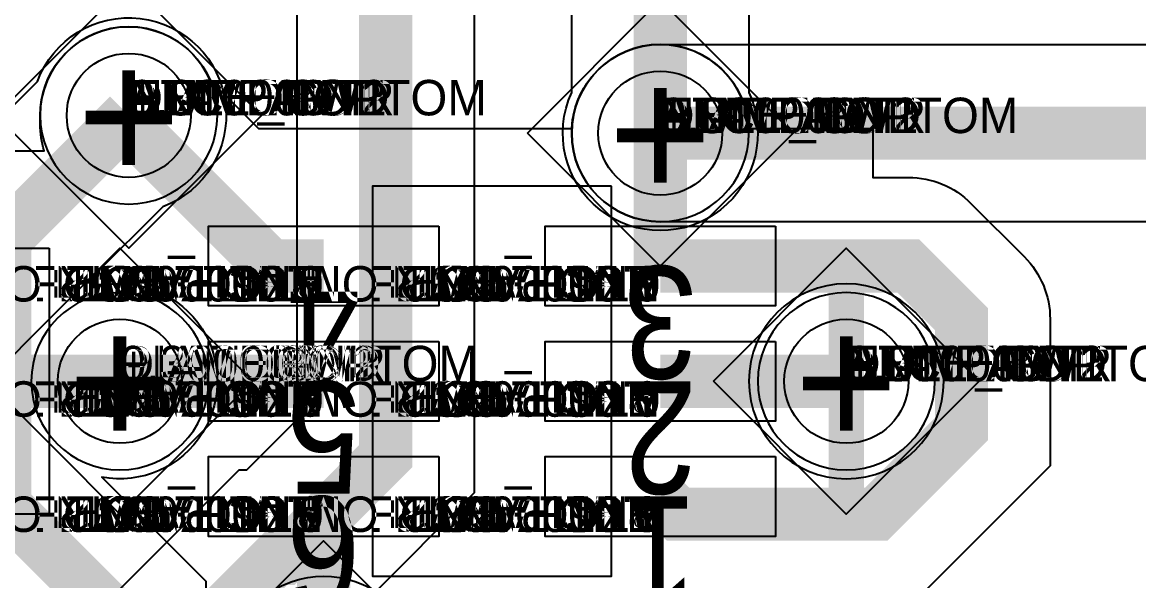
# Model space of a CAD drawing. Extents: x 0 to 323, y 0 to 320.
# Drawn here: x 38.21 to 44.51, y 210.58 to 213.73 of the extents above; entities that cross this region are included whole.
import ezdxf
from ezdxf.enums import TextEntityAlignment as Align

# ---------------------------------------------------------------- set-up
doc = ezdxf.new("R2010")
doc.units = 0
doc.header["$MEASUREMENT"] = 0
doc.layers.get('0').update_dxf_attribs({"linetype": 'CONTINUOUS'})
for name, color, linetype in [('CDN_FIGURES', 7, 'CONTINUOUS'), ('ETCH_BOTTOM', 7, 'CONTINUOUS'), ('ETCH_GND', 3, 'CONTINUOUS'), ('ETCH_INT1', 4, 'CONTINUOUS'), ('ETCH_INT2', 5, 'CONTINUOUS'), ('ETCH_PWR', 6, 'CONTINUOUS'), ('ETCH_TOP', 2, 'CONTINUOUS'), ('MANUFACTURING_NCLEGEND-1-6', 8, 'CONTINUOUS'), ('PACKAGE_GEOMETRY_ASSEMBLY_TOP', 11, 'CONTINUOUS'), ('PACKAGE_GEOMETRY_PIN_NUMBER', 9, 'CONTINUOUS')]:
    doc.layers.add(name, color=color, linetype=linetype)

# ---------------------------------------------------------------- blocks, each defined once
blk = doc.blocks.new('PAD_INFO')
for tag in ['SHAPE_TYPE', 'PAD_HEIGHT', 'PAD_LAYER', 'PAD_TYPE', 'PAD_WIDTH']:
    blk.add_attdef(tag, (0, 0), '', height=0.2)
at = {"flags": 2}
blk.add_attdef('CDN_TYPE', (0, 0), '', height=0.2, dxfattribs=at)
blk = doc.blocks.new('DRILL_INFO')
at = {"flags": 2}
blk.add_attdef('CDN_TYPE', (0, 0), '', height=0.2, dxfattribs=at)
for tag in ['FSHAPE', 'FCHAR', 'DRILL_HEIGHT', 'DIAMETER', 'PLATED', 'DRILL_WIDTH']:
    blk.add_attdef(tag, (0, 0), '', height=0.2)
blk = doc.blocks.new('VIA0700X0300')
at = {"layer": 'ETCH_BOTTOM'}
blk.add_circle((0, 0), 0.35, dxfattribs=at)
at = {"layer": 'ETCH_GND'}
blk.add_circle((0, 0), 0.35, dxfattribs=at)
at = {"layer": 'ETCH_INT1'}
blk.add_circle((0, 0), 0.35, dxfattribs=at)
at = {"layer": 'ETCH_INT2'}
blk.add_circle((0, 0), 0.35, dxfattribs=at)
at = {"layer": 'ETCH_PWR'}
blk.add_circle((0, 0), 0.35, dxfattribs=at)
at = {"layer": 'ETCH_TOP'}
blk.add_circle((0, 0), 0.35, dxfattribs=at)
ref = blk.add_blockref('PAD_INFO', (0, 0))
ref.add_attrib('PAD_LAYER', 'ETCH_TOP', (0, 0), dxfattribs={"height": 0.2})
ref.add_attrib('SHAPE_TYPE', 'NULL', (0, 0), dxfattribs={"height": 0.2})
ref.add_attrib('PAD_TYPE', 'ANTIPAD', (0, 0), dxfattribs={"height": 0.2})
ref.add_attrib('PAD_WIDTH', '0.000000', (0, 0), dxfattribs={"height": 0.2})
ref.add_attrib('PAD_HEIGHT', '0.000000', (0, 0), dxfattribs={"height": 0.2})
ref = blk.add_blockref('PAD_INFO', (0, 0))
ref.add_attrib('PAD_LAYER', 'ETCH_GND', (0, 0), dxfattribs={"height": 0.2})
ref.add_attrib('SHAPE_TYPE', 'NULL', (0, 0), dxfattribs={"height": 0.2})
ref.add_attrib('PAD_TYPE', 'ANTIPAD', (0, 0), dxfattribs={"height": 0.2})
ref.add_attrib('PAD_WIDTH', '0.000000', (0, 0), dxfattribs={"height": 0.2})
ref.add_attrib('PAD_HEIGHT', '0.000000', (0, 0), dxfattribs={"height": 0.2})
ref = blk.add_blockref('PAD_INFO', (0, 0))
ref.add_attrib('PAD_LAYER', 'ETCH_INT1', (0, 0), dxfattribs={"height": 0.2})
ref.add_attrib('SHAPE_TYPE', 'NULL', (0, 0), dxfattribs={"height": 0.2})
ref.add_attrib('PAD_TYPE', 'ANTIPAD', (0, 0), dxfattribs={"height": 0.2})
ref.add_attrib('PAD_WIDTH', '0.000000', (0, 0), dxfattribs={"height": 0.2})
ref.add_attrib('PAD_HEIGHT', '0.000000', (0, 0), dxfattribs={"height": 0.2})
ref = blk.add_blockref('PAD_INFO', (0, 0))
ref.add_attrib('PAD_LAYER', 'ETCH_INT2', (0, 0), dxfattribs={"height": 0.2})
ref.add_attrib('SHAPE_TYPE', 'NULL', (0, 0), dxfattribs={"height": 0.2})
ref.add_attrib('PAD_TYPE', 'ANTIPAD', (0, 0), dxfattribs={"height": 0.2})
ref.add_attrib('PAD_WIDTH', '0.000000', (0, 0), dxfattribs={"height": 0.2})
ref.add_attrib('PAD_HEIGHT', '0.000000', (0, 0), dxfattribs={"height": 0.2})
ref = blk.add_blockref('PAD_INFO', (0, 0))
ref.add_attrib('PAD_LAYER', 'ETCH_PWR', (0, 0), dxfattribs={"height": 0.2})
ref.add_attrib('SHAPE_TYPE', 'NULL', (0, 0), dxfattribs={"height": 0.2})
ref.add_attrib('PAD_TYPE', 'ANTIPAD', (0, 0), dxfattribs={"height": 0.2})
ref.add_attrib('PAD_WIDTH', '0.000000', (0, 0), dxfattribs={"height": 0.2})
ref.add_attrib('PAD_HEIGHT', '0.000000', (0, 0), dxfattribs={"height": 0.2})
ref = blk.add_blockref('PAD_INFO', (0, 0))
ref.add_attrib('PAD_LAYER', 'ETCH_BOTTOM', (0, 0), dxfattribs={"height": 0.2})
ref.add_attrib('SHAPE_TYPE', 'NULL', (0, 0), dxfattribs={"height": 0.2})
ref.add_attrib('PAD_TYPE', 'ANTIPAD', (0, 0), dxfattribs={"height": 0.2})
ref.add_attrib('PAD_WIDTH', '0.000000', (0, 0), dxfattribs={"height": 0.2})
ref.add_attrib('PAD_HEIGHT', '0.000000', (0, 0), dxfattribs={"height": 0.2})
ref = blk.add_blockref('PAD_INFO', (0, 0))
ref.add_attrib('PAD_LAYER', 'ETCH_TOP', (0, 0), dxfattribs={"height": 0.2})
ref.add_attrib('SHAPE_TYPE', 'NULL', (0, 0), dxfattribs={"height": 0.2})
ref.add_attrib('PAD_TYPE', 'THERMAL', (0, 0), dxfattribs={"height": 0.2})
ref.add_attrib('PAD_WIDTH', '0.000000', (0, 0), dxfattribs={"height": 0.2})
ref.add_attrib('PAD_HEIGHT', '0.000000', (0, 0), dxfattribs={"height": 0.2})
ref = blk.add_blockref('PAD_INFO', (0, 0))
ref.add_attrib('PAD_LAYER', 'ETCH_GND', (0, 0), dxfattribs={"height": 0.2})
ref.add_attrib('SHAPE_TYPE', 'NULL', (0, 0), dxfattribs={"height": 0.2})
ref.add_attrib('PAD_TYPE', 'THERMAL', (0, 0), dxfattribs={"height": 0.2})
ref.add_attrib('PAD_WIDTH', '0.000000', (0, 0), dxfattribs={"height": 0.2})
ref.add_attrib('PAD_HEIGHT', '0.000000', (0, 0), dxfattribs={"height": 0.2})
ref = blk.add_blockref('PAD_INFO', (0, 0))
ref.add_attrib('PAD_LAYER', 'ETCH_INT1', (0, 0), dxfattribs={"height": 0.2})
ref.add_attrib('SHAPE_TYPE', 'NULL', (0, 0), dxfattribs={"height": 0.2})
ref.add_attrib('PAD_TYPE', 'THERMAL', (0, 0), dxfattribs={"height": 0.2})
ref.add_attrib('PAD_WIDTH', '0.000000', (0, 0), dxfattribs={"height": 0.2})
ref.add_attrib('PAD_HEIGHT', '0.000000', (0, 0), dxfattribs={"height": 0.2})
ref = blk.add_blockref('PAD_INFO', (0, 0))
ref.add_attrib('PAD_LAYER', 'ETCH_INT2', (0, 0), dxfattribs={"height": 0.2})
ref.add_attrib('SHAPE_TYPE', 'NULL', (0, 0), dxfattribs={"height": 0.2})
ref.add_attrib('PAD_TYPE', 'THERMAL', (0, 0), dxfattribs={"height": 0.2})
ref.add_attrib('PAD_WIDTH', '0.000000', (0, 0), dxfattribs={"height": 0.2})
ref.add_attrib('PAD_HEIGHT', '0.000000', (0, 0), dxfattribs={"height": 0.2})
ref = blk.add_blockref('PAD_INFO', (0, 0))
ref.add_attrib('PAD_LAYER', 'ETCH_PWR', (0, 0), dxfattribs={"height": 0.2})
ref.add_attrib('SHAPE_TYPE', 'NULL', (0, 0), dxfattribs={"height": 0.2})
ref.add_attrib('PAD_TYPE', 'THERMAL', (0, 0), dxfattribs={"height": 0.2})
ref.add_attrib('PAD_WIDTH', '0.000000', (0, 0), dxfattribs={"height": 0.2})
ref.add_attrib('PAD_HEIGHT', '0.000000', (0, 0), dxfattribs={"height": 0.2})
ref = blk.add_blockref('PAD_INFO', (0, 0))
ref.add_attrib('PAD_LAYER', 'ETCH_BOTTOM', (0, 0), dxfattribs={"height": 0.2})
ref.add_attrib('SHAPE_TYPE', 'NULL', (0, 0), dxfattribs={"height": 0.2})
ref.add_attrib('PAD_TYPE', 'THERMAL', (0, 0), dxfattribs={"height": 0.2})
ref.add_attrib('PAD_WIDTH', '0.000000', (0, 0), dxfattribs={"height": 0.2})
ref.add_attrib('PAD_HEIGHT', '0.000000', (0, 0), dxfattribs={"height": 0.2})
ref = blk.add_blockref('PAD_INFO', (0, 0))
ref.add_attrib('PAD_LAYER', 'ETCH_TOP', (0, 0), dxfattribs={"height": 0.2})
ref.add_attrib('SHAPE_TYPE', 'CIRCLE', (0, 0), dxfattribs={"height": 0.2})
ref.add_attrib('PAD_TYPE', 'REGULAR', (0, 0), dxfattribs={"height": 0.2})
ref.add_attrib('PAD_WIDTH', '0.700000', (0, 0), dxfattribs={"height": 0.2})
ref.add_attrib('PAD_HEIGHT', '0.700000', (0, 0), dxfattribs={"height": 0.2})
ref = blk.add_blockref('PAD_INFO', (0, 0))
ref.add_attrib('PAD_LAYER', 'ETCH_GND', (0, 0), dxfattribs={"height": 0.2})
ref.add_attrib('SHAPE_TYPE', 'CIRCLE', (0, 0), dxfattribs={"height": 0.2})
ref.add_attrib('PAD_TYPE', 'REGULAR', (0, 0), dxfattribs={"height": 0.2})
ref.add_attrib('PAD_WIDTH', '0.700000', (0, 0), dxfattribs={"height": 0.2})
ref.add_attrib('PAD_HEIGHT', '0.700000', (0, 0), dxfattribs={"height": 0.2})
ref = blk.add_blockref('PAD_INFO', (0, 0))
ref.add_attrib('PAD_LAYER', 'ETCH_INT1', (0, 0), dxfattribs={"height": 0.2})
ref.add_attrib('SHAPE_TYPE', 'CIRCLE', (0, 0), dxfattribs={"height": 0.2})
ref.add_attrib('PAD_TYPE', 'REGULAR', (0, 0), dxfattribs={"height": 0.2})
ref.add_attrib('PAD_WIDTH', '0.700000', (0, 0), dxfattribs={"height": 0.2})
ref.add_attrib('PAD_HEIGHT', '0.700000', (0, 0), dxfattribs={"height": 0.2})
ref = blk.add_blockref('PAD_INFO', (0, 0))
ref.add_attrib('PAD_LAYER', 'ETCH_INT2', (0, 0), dxfattribs={"height": 0.2})
ref.add_attrib('SHAPE_TYPE', 'CIRCLE', (0, 0), dxfattribs={"height": 0.2})
ref.add_attrib('PAD_TYPE', 'REGULAR', (0, 0), dxfattribs={"height": 0.2})
ref.add_attrib('PAD_WIDTH', '0.700000', (0, 0), dxfattribs={"height": 0.2})
ref.add_attrib('PAD_HEIGHT', '0.700000', (0, 0), dxfattribs={"height": 0.2})
ref = blk.add_blockref('PAD_INFO', (0, 0))
ref.add_attrib('PAD_LAYER', 'ETCH_PWR', (0, 0), dxfattribs={"height": 0.2})
ref.add_attrib('SHAPE_TYPE', 'CIRCLE', (0, 0), dxfattribs={"height": 0.2})
ref.add_attrib('PAD_TYPE', 'REGULAR', (0, 0), dxfattribs={"height": 0.2})
ref.add_attrib('PAD_WIDTH', '0.700000', (0, 0), dxfattribs={"height": 0.2})
ref.add_attrib('PAD_HEIGHT', '0.700000', (0, 0), dxfattribs={"height": 0.2})
ref = blk.add_blockref('PAD_INFO', (0, 0))
ref.add_attrib('PAD_LAYER', 'ETCH_BOTTOM', (0, 0), dxfattribs={"height": 0.2})
ref.add_attrib('SHAPE_TYPE', 'CIRCLE', (0, 0), dxfattribs={"height": 0.2})
ref.add_attrib('PAD_TYPE', 'REGULAR', (0, 0), dxfattribs={"height": 0.2})
ref.add_attrib('PAD_WIDTH', '0.700000', (0, 0), dxfattribs={"height": 0.2})
ref.add_attrib('PAD_HEIGHT', '0.700000', (0, 0), dxfattribs={"height": 0.2})
ref = blk.add_blockref('DRILL_INFO', (0, 0))
ref.add_attrib('DIAMETER', '0.300000', (0, 0), dxfattribs={"height": 0.2})
ref.add_attrib('PLATED', 'PLATED', (0, 0), dxfattribs={"height": 0.2})
ref.add_attrib('FSHAPE', 'DIAMOND', (0, 0), dxfattribs={"height": 0.2})
ref.add_attrib('FCHAR', '+', (0, 0), dxfattribs={"height": 0.2})
ref.add_attrib('DRILL_WIDTH', '1.500000', (0, 0), dxfattribs={"height": 0.2})
ref.add_attrib('DRILL_HEIGHT', '1.500000', (0, 0), dxfattribs={"height": 0.2})
for tag in ['CDN_TYPE', 'PIN']:
    blk.add_attdef(tag, (0, 0), '', height=0.2)
at = {"flags": 2}
for tag in ['PSTKNAME', 'BBV']:
    blk.add_attdef(tag, (0, 0), '', height=0.2, dxfattribs=at)
blk = doc.blocks.new('FIGURE_DIAMOND')
at = {"layer": 'CDN_FIGURES'}
blk.add_lwpolyline([(-0.5, 0), (0, 0.5), (0.5, 0), (0, -0.5)], close=True, dxfattribs=at)
blk = doc.blocks.new('RC1300X0450TS_NS')
at = {"layer": 'ETCH_TOP'}
blk.add_lwpolyline([(-0.65, -0.225), (-0.65, 0.225), (0.65, 0.225), (0.65, -0.225)], close=True, dxfattribs=at)
ref = blk.add_blockref('PAD_INFO', (0, 0))
ref.add_attrib('PAD_LAYER', 'ETCH_TOP', (0, 0), dxfattribs={"height": 0.2})
ref.add_attrib('SHAPE_TYPE', 'NULL', (0, 0), dxfattribs={"height": 0.2})
ref.add_attrib('PAD_TYPE', 'ANTIPAD', (0, 0), dxfattribs={"height": 0.2})
ref.add_attrib('PAD_WIDTH', '0.000000', (0, 0), dxfattribs={"height": 0.2})
ref.add_attrib('PAD_HEIGHT', '0.000000', (0, 0), dxfattribs={"height": 0.2})
ref = blk.add_blockref('PAD_INFO', (0, 0))
ref.add_attrib('PAD_LAYER', 'ETCH_GND', (0, 0), dxfattribs={"height": 0.2})
ref.add_attrib('SHAPE_TYPE', 'NULL', (0, 0), dxfattribs={"height": 0.2})
ref.add_attrib('PAD_TYPE', 'ANTIPAD', (0, 0), dxfattribs={"height": 0.2})
ref.add_attrib('PAD_WIDTH', '0.000000', (0, 0), dxfattribs={"height": 0.2})
ref.add_attrib('PAD_HEIGHT', '0.000000', (0, 0), dxfattribs={"height": 0.2})
ref = blk.add_blockref('PAD_INFO', (0, 0))
ref.add_attrib('PAD_LAYER', 'ETCH_INT1', (0, 0), dxfattribs={"height": 0.2})
ref.add_attrib('SHAPE_TYPE', 'NULL', (0, 0), dxfattribs={"height": 0.2})
ref.add_attrib('PAD_TYPE', 'ANTIPAD', (0, 0), dxfattribs={"height": 0.2})
ref.add_attrib('PAD_WIDTH', '0.000000', (0, 0), dxfattribs={"height": 0.2})
ref.add_attrib('PAD_HEIGHT', '0.000000', (0, 0), dxfattribs={"height": 0.2})
ref = blk.add_blockref('PAD_INFO', (0, 0))
ref.add_attrib('PAD_LAYER', 'ETCH_INT2', (0, 0), dxfattribs={"height": 0.2})
ref.add_attrib('SHAPE_TYPE', 'NULL', (0, 0), dxfattribs={"height": 0.2})
ref.add_attrib('PAD_TYPE', 'ANTIPAD', (0, 0), dxfattribs={"height": 0.2})
ref.add_attrib('PAD_WIDTH', '0.000000', (0, 0), dxfattribs={"height": 0.2})
ref.add_attrib('PAD_HEIGHT', '0.000000', (0, 0), dxfattribs={"height": 0.2})
ref = blk.add_blockref('PAD_INFO', (0, 0))
ref.add_attrib('PAD_LAYER', 'ETCH_PWR', (0, 0), dxfattribs={"height": 0.2})
ref.add_attrib('SHAPE_TYPE', 'NULL', (0, 0), dxfattribs={"height": 0.2})
ref.add_attrib('PAD_TYPE', 'ANTIPAD', (0, 0), dxfattribs={"height": 0.2})
ref.add_attrib('PAD_WIDTH', '0.000000', (0, 0), dxfattribs={"height": 0.2})
ref.add_attrib('PAD_HEIGHT', '0.000000', (0, 0), dxfattribs={"height": 0.2})
ref = blk.add_blockref('PAD_INFO', (0, 0))
ref.add_attrib('PAD_LAYER', 'ETCH_BOTTOM', (0, 0), dxfattribs={"height": 0.2})
ref.add_attrib('SHAPE_TYPE', 'NULL', (0, 0), dxfattribs={"height": 0.2})
ref.add_attrib('PAD_TYPE', 'ANTIPAD', (0, 0), dxfattribs={"height": 0.2})
ref.add_attrib('PAD_WIDTH', '0.000000', (0, 0), dxfattribs={"height": 0.2})
ref.add_attrib('PAD_HEIGHT', '0.000000', (0, 0), dxfattribs={"height": 0.2})
ref = blk.add_blockref('PAD_INFO', (0, 0))
ref.add_attrib('PAD_LAYER', 'ETCH_TOP', (0, 0), dxfattribs={"height": 0.2})
ref.add_attrib('SHAPE_TYPE', 'NULL', (0, 0), dxfattribs={"height": 0.2})
ref.add_attrib('PAD_TYPE', 'THERMAL', (0, 0), dxfattribs={"height": 0.2})
ref.add_attrib('PAD_WIDTH', '0.000000', (0, 0), dxfattribs={"height": 0.2})
ref.add_attrib('PAD_HEIGHT', '0.000000', (0, 0), dxfattribs={"height": 0.2})
ref = blk.add_blockref('PAD_INFO', (0, 0))
ref.add_attrib('PAD_LAYER', 'ETCH_GND', (0, 0), dxfattribs={"height": 0.2})
ref.add_attrib('SHAPE_TYPE', 'NULL', (0, 0), dxfattribs={"height": 0.2})
ref.add_attrib('PAD_TYPE', 'THERMAL', (0, 0), dxfattribs={"height": 0.2})
ref.add_attrib('PAD_WIDTH', '0.000000', (0, 0), dxfattribs={"height": 0.2})
ref.add_attrib('PAD_HEIGHT', '0.000000', (0, 0), dxfattribs={"height": 0.2})
ref = blk.add_blockref('PAD_INFO', (0, 0))
ref.add_attrib('PAD_LAYER', 'ETCH_INT1', (0, 0), dxfattribs={"height": 0.2})
ref.add_attrib('SHAPE_TYPE', 'NULL', (0, 0), dxfattribs={"height": 0.2})
ref.add_attrib('PAD_TYPE', 'THERMAL', (0, 0), dxfattribs={"height": 0.2})
ref.add_attrib('PAD_WIDTH', '0.000000', (0, 0), dxfattribs={"height": 0.2})
ref.add_attrib('PAD_HEIGHT', '0.000000', (0, 0), dxfattribs={"height": 0.2})
ref = blk.add_blockref('PAD_INFO', (0, 0))
ref.add_attrib('PAD_LAYER', 'ETCH_INT2', (0, 0), dxfattribs={"height": 0.2})
ref.add_attrib('SHAPE_TYPE', 'NULL', (0, 0), dxfattribs={"height": 0.2})
ref.add_attrib('PAD_TYPE', 'THERMAL', (0, 0), dxfattribs={"height": 0.2})
ref.add_attrib('PAD_WIDTH', '0.000000', (0, 0), dxfattribs={"height": 0.2})
ref.add_attrib('PAD_HEIGHT', '0.000000', (0, 0), dxfattribs={"height": 0.2})
ref = blk.add_blockref('PAD_INFO', (0, 0))
ref.add_attrib('PAD_LAYER', 'ETCH_PWR', (0, 0), dxfattribs={"height": 0.2})
ref.add_attrib('SHAPE_TYPE', 'NULL', (0, 0), dxfattribs={"height": 0.2})
ref.add_attrib('PAD_TYPE', 'THERMAL', (0, 0), dxfattribs={"height": 0.2})
ref.add_attrib('PAD_WIDTH', '0.000000', (0, 0), dxfattribs={"height": 0.2})
ref.add_attrib('PAD_HEIGHT', '0.000000', (0, 0), dxfattribs={"height": 0.2})
ref = blk.add_blockref('PAD_INFO', (0, 0))
ref.add_attrib('PAD_LAYER', 'ETCH_BOTTOM', (0, 0), dxfattribs={"height": 0.2})
ref.add_attrib('SHAPE_TYPE', 'NULL', (0, 0), dxfattribs={"height": 0.2})
ref.add_attrib('PAD_TYPE', 'THERMAL', (0, 0), dxfattribs={"height": 0.2})
ref.add_attrib('PAD_WIDTH', '0.000000', (0, 0), dxfattribs={"height": 0.2})
ref.add_attrib('PAD_HEIGHT', '0.000000', (0, 0), dxfattribs={"height": 0.2})
ref = blk.add_blockref('PAD_INFO', (0, 0))
ref.add_attrib('PAD_LAYER', 'ETCH_TOP', (0, 0), dxfattribs={"height": 0.2})
ref.add_attrib('SHAPE_TYPE', 'RECTANGLE', (0, 0), dxfattribs={"height": 0.2})
ref.add_attrib('PAD_TYPE', 'REGULAR', (0, 0), dxfattribs={"height": 0.2})
ref.add_attrib('PAD_WIDTH', '1.300000', (0, 0), dxfattribs={"height": 0.2})
ref.add_attrib('PAD_HEIGHT', '0.450000', (0, 0), dxfattribs={"height": 0.2})
ref = blk.add_blockref('PAD_INFO', (0, 0))
ref.add_attrib('PAD_LAYER', 'ETCH_GND', (0, 0), dxfattribs={"height": 0.2})
ref.add_attrib('SHAPE_TYPE', 'NULL', (0, 0), dxfattribs={"height": 0.2})
ref.add_attrib('PAD_TYPE', 'REGULAR', (0, 0), dxfattribs={"height": 0.2})
ref.add_attrib('PAD_WIDTH', '0.000000', (0, 0), dxfattribs={"height": 0.2})
ref.add_attrib('PAD_HEIGHT', '0.000000', (0, 0), dxfattribs={"height": 0.2})
ref = blk.add_blockref('PAD_INFO', (0, 0))
ref.add_attrib('PAD_LAYER', 'ETCH_INT1', (0, 0), dxfattribs={"height": 0.2})
ref.add_attrib('SHAPE_TYPE', 'NULL', (0, 0), dxfattribs={"height": 0.2})
ref.add_attrib('PAD_TYPE', 'REGULAR', (0, 0), dxfattribs={"height": 0.2})
ref.add_attrib('PAD_WIDTH', '0.000000', (0, 0), dxfattribs={"height": 0.2})
ref.add_attrib('PAD_HEIGHT', '0.000000', (0, 0), dxfattribs={"height": 0.2})
ref = blk.add_blockref('PAD_INFO', (0, 0))
ref.add_attrib('PAD_LAYER', 'ETCH_INT2', (0, 0), dxfattribs={"height": 0.2})
ref.add_attrib('SHAPE_TYPE', 'NULL', (0, 0), dxfattribs={"height": 0.2})
ref.add_attrib('PAD_TYPE', 'REGULAR', (0, 0), dxfattribs={"height": 0.2})
ref.add_attrib('PAD_WIDTH', '0.000000', (0, 0), dxfattribs={"height": 0.2})
ref.add_attrib('PAD_HEIGHT', '0.000000', (0, 0), dxfattribs={"height": 0.2})
ref = blk.add_blockref('PAD_INFO', (0, 0))
ref.add_attrib('PAD_LAYER', 'ETCH_PWR', (0, 0), dxfattribs={"height": 0.2})
ref.add_attrib('SHAPE_TYPE', 'NULL', (0, 0), dxfattribs={"height": 0.2})
ref.add_attrib('PAD_TYPE', 'REGULAR', (0, 0), dxfattribs={"height": 0.2})
ref.add_attrib('PAD_WIDTH', '0.000000', (0, 0), dxfattribs={"height": 0.2})
ref.add_attrib('PAD_HEIGHT', '0.000000', (0, 0), dxfattribs={"height": 0.2})
ref = blk.add_blockref('PAD_INFO', (0, 0))
ref.add_attrib('PAD_LAYER', 'ETCH_BOTTOM', (0, 0), dxfattribs={"height": 0.2})
ref.add_attrib('SHAPE_TYPE', 'NULL', (0, 0), dxfattribs={"height": 0.2})
ref.add_attrib('PAD_TYPE', 'REGULAR', (0, 0), dxfattribs={"height": 0.2})
ref.add_attrib('PAD_WIDTH', '0.000000', (0, 0), dxfattribs={"height": 0.2})
ref.add_attrib('PAD_HEIGHT', '0.000000', (0, 0), dxfattribs={"height": 0.2})
ref = blk.add_blockref('DRILL_INFO', (0, 0))
ref.add_attrib('DIAMETER', '0.000000', (0, 0), dxfattribs={"height": 0.2})
ref.add_attrib('PLATED', 'PLATED', (0, 0), dxfattribs={"height": 0.2})
ref.add_attrib('FSHAPE', 'NULL', (0, 0), dxfattribs={"height": 0.2})
ref.add_attrib('DRILL_WIDTH', '0.000000', (0, 0), dxfattribs={"height": 0.2})
ref.add_attrib('DRILL_HEIGHT', '0.000000', (0, 0), dxfattribs={"height": 0.2})
for tag in ['CDN_TYPE', 'PIN']:
    blk.add_attdef(tag, (0, 0), '', height=0.2)
at = {"flags": 2}
for tag in ['PSTKNAME', 'BBV']:
    blk.add_attdef(tag, (0, 0), '', height=0.2, dxfattribs=at)
blk = doc.blocks.new('F58')
at = {"layer": 'PACKAGE_GEOMETRY_ASSEMBLY_TOP'}
blk.add_lwpolyline([(0.275, -1.75), (1.625, -1.75), (1.625, 0.45), (0.275, 0.45)], close=True, dxfattribs=at)
at = {"layer": 'ETCH_TOP'}
ref = blk.add_blockref('RC1300X0450TS_NS', (0, 0), dxfattribs=at)
ref.add_attrib('CDN_TYPE', 'PIN', (0, 0), dxfattribs={"height": 0.2})
ref.add_attrib('PIN', '1', (0, 0), dxfattribs={"height": 0.2})
ref = blk.add_blockref('RC1300X0450TS_NS', (0, -0.65), dxfattribs=at)
ref.add_attrib('CDN_TYPE', 'PIN', (0, 0), dxfattribs={"height": 0.2})
ref.add_attrib('PIN', '2', (0, 0), dxfattribs={"height": 0.2})
ref = blk.add_blockref('RC1300X0450TS_NS', (0, -1.3), dxfattribs=at)
ref.add_attrib('CDN_TYPE', 'PIN', (0, 0), dxfattribs={"height": 0.2})
ref.add_attrib('PIN', '3', (0, 0), dxfattribs={"height": 0.2})
ref = blk.add_blockref('RC1300X0450TS_NS', (1.9, -1.3), dxfattribs=at)
ref.add_attrib('CDN_TYPE', 'PIN', (0, 0), dxfattribs={"height": 0.2})
ref.add_attrib('PIN', '4', (0, 0), dxfattribs={"height": 0.2})
ref = blk.add_blockref('RC1300X0450TS_NS', (1.9, -0.65), dxfattribs=at)
ref.add_attrib('CDN_TYPE', 'PIN', (0, 0), dxfattribs={"height": 0.2})
ref.add_attrib('PIN', '5', (0, 0), dxfattribs={"height": 0.2})
ref = blk.add_blockref('RC1300X0450TS_NS', (1.9, 0), dxfattribs=at)
ref.add_attrib('CDN_TYPE', 'PIN', (0, 0), dxfattribs={"height": 0.2})
ref.add_attrib('PIN', '6', (0, 0), dxfattribs={"height": 0.2})
at = {"flags": 2}
for tag in ['SYMBOL_TYPE', 'CDN_TYPE', 'REFDES']:
    blk.add_attdef(tag, (0, 0), '', height=0.2, dxfattribs=at)
blk = doc.blocks.new('RC1000X1500TS')
at = {"layer": 'ETCH_TOP'}
blk.add_lwpolyline([(-0.5, -0.75), (-0.5, 0.75), (0.5, 0.75), (0.5, -0.75)], close=True, dxfattribs=at)
ref = blk.add_blockref('PAD_INFO', (0, 0))
ref.add_attrib('PAD_LAYER', 'ETCH_TOP', (0, 0), dxfattribs={"height": 0.2})
ref.add_attrib('SHAPE_TYPE', 'NULL', (0, 0), dxfattribs={"height": 0.2})
ref.add_attrib('PAD_TYPE', 'ANTIPAD', (0, 0), dxfattribs={"height": 0.2})
ref.add_attrib('PAD_WIDTH', '0.000000', (0, 0), dxfattribs={"height": 0.2})
ref.add_attrib('PAD_HEIGHT', '0.000000', (0, 0), dxfattribs={"height": 0.2})
ref = blk.add_blockref('PAD_INFO', (0, 0))
ref.add_attrib('PAD_LAYER', 'ETCH_GND', (0, 0), dxfattribs={"height": 0.2})
ref.add_attrib('SHAPE_TYPE', 'NULL', (0, 0), dxfattribs={"height": 0.2})
ref.add_attrib('PAD_TYPE', 'ANTIPAD', (0, 0), dxfattribs={"height": 0.2})
ref.add_attrib('PAD_WIDTH', '0.000000', (0, 0), dxfattribs={"height": 0.2})
ref.add_attrib('PAD_HEIGHT', '0.000000', (0, 0), dxfattribs={"height": 0.2})
ref = blk.add_blockref('PAD_INFO', (0, 0))
ref.add_attrib('PAD_LAYER', 'ETCH_INT1', (0, 0), dxfattribs={"height": 0.2})
ref.add_attrib('SHAPE_TYPE', 'NULL', (0, 0), dxfattribs={"height": 0.2})
ref.add_attrib('PAD_TYPE', 'ANTIPAD', (0, 0), dxfattribs={"height": 0.2})
ref.add_attrib('PAD_WIDTH', '0.000000', (0, 0), dxfattribs={"height": 0.2})
ref.add_attrib('PAD_HEIGHT', '0.000000', (0, 0), dxfattribs={"height": 0.2})
ref = blk.add_blockref('PAD_INFO', (0, 0))
ref.add_attrib('PAD_LAYER', 'ETCH_INT2', (0, 0), dxfattribs={"height": 0.2})
ref.add_attrib('SHAPE_TYPE', 'NULL', (0, 0), dxfattribs={"height": 0.2})
ref.add_attrib('PAD_TYPE', 'ANTIPAD', (0, 0), dxfattribs={"height": 0.2})
ref.add_attrib('PAD_WIDTH', '0.000000', (0, 0), dxfattribs={"height": 0.2})
ref.add_attrib('PAD_HEIGHT', '0.000000', (0, 0), dxfattribs={"height": 0.2})
ref = blk.add_blockref('PAD_INFO', (0, 0))
ref.add_attrib('PAD_LAYER', 'ETCH_PWR', (0, 0), dxfattribs={"height": 0.2})
ref.add_attrib('SHAPE_TYPE', 'NULL', (0, 0), dxfattribs={"height": 0.2})
ref.add_attrib('PAD_TYPE', 'ANTIPAD', (0, 0), dxfattribs={"height": 0.2})
ref.add_attrib('PAD_WIDTH', '0.000000', (0, 0), dxfattribs={"height": 0.2})
ref.add_attrib('PAD_HEIGHT', '0.000000', (0, 0), dxfattribs={"height": 0.2})
ref = blk.add_blockref('PAD_INFO', (0, 0))
ref.add_attrib('PAD_LAYER', 'ETCH_BOTTOM', (0, 0), dxfattribs={"height": 0.2})
ref.add_attrib('SHAPE_TYPE', 'NULL', (0, 0), dxfattribs={"height": 0.2})
ref.add_attrib('PAD_TYPE', 'ANTIPAD', (0, 0), dxfattribs={"height": 0.2})
ref.add_attrib('PAD_WIDTH', '0.000000', (0, 0), dxfattribs={"height": 0.2})
ref.add_attrib('PAD_HEIGHT', '0.000000', (0, 0), dxfattribs={"height": 0.2})
ref = blk.add_blockref('PAD_INFO', (0, 0))
ref.add_attrib('PAD_LAYER', 'ETCH_TOP', (0, 0), dxfattribs={"height": 0.2})
ref.add_attrib('SHAPE_TYPE', 'NULL', (0, 0), dxfattribs={"height": 0.2})
ref.add_attrib('PAD_TYPE', 'THERMAL', (0, 0), dxfattribs={"height": 0.2})
ref.add_attrib('PAD_WIDTH', '0.000000', (0, 0), dxfattribs={"height": 0.2})
ref.add_attrib('PAD_HEIGHT', '0.000000', (0, 0), dxfattribs={"height": 0.2})
ref = blk.add_blockref('PAD_INFO', (0, 0))
ref.add_attrib('PAD_LAYER', 'ETCH_GND', (0, 0), dxfattribs={"height": 0.2})
ref.add_attrib('SHAPE_TYPE', 'NULL', (0, 0), dxfattribs={"height": 0.2})
ref.add_attrib('PAD_TYPE', 'THERMAL', (0, 0), dxfattribs={"height": 0.2})
ref.add_attrib('PAD_WIDTH', '0.000000', (0, 0), dxfattribs={"height": 0.2})
ref.add_attrib('PAD_HEIGHT', '0.000000', (0, 0), dxfattribs={"height": 0.2})
ref = blk.add_blockref('PAD_INFO', (0, 0))
ref.add_attrib('PAD_LAYER', 'ETCH_INT1', (0, 0), dxfattribs={"height": 0.2})
ref.add_attrib('SHAPE_TYPE', 'NULL', (0, 0), dxfattribs={"height": 0.2})
ref.add_attrib('PAD_TYPE', 'THERMAL', (0, 0), dxfattribs={"height": 0.2})
ref.add_attrib('PAD_WIDTH', '0.000000', (0, 0), dxfattribs={"height": 0.2})
ref.add_attrib('PAD_HEIGHT', '0.000000', (0, 0), dxfattribs={"height": 0.2})
ref = blk.add_blockref('PAD_INFO', (0, 0))
ref.add_attrib('PAD_LAYER', 'ETCH_INT2', (0, 0), dxfattribs={"height": 0.2})
ref.add_attrib('SHAPE_TYPE', 'NULL', (0, 0), dxfattribs={"height": 0.2})
ref.add_attrib('PAD_TYPE', 'THERMAL', (0, 0), dxfattribs={"height": 0.2})
ref.add_attrib('PAD_WIDTH', '0.000000', (0, 0), dxfattribs={"height": 0.2})
ref.add_attrib('PAD_HEIGHT', '0.000000', (0, 0), dxfattribs={"height": 0.2})
ref = blk.add_blockref('PAD_INFO', (0, 0))
ref.add_attrib('PAD_LAYER', 'ETCH_PWR', (0, 0), dxfattribs={"height": 0.2})
ref.add_attrib('SHAPE_TYPE', 'NULL', (0, 0), dxfattribs={"height": 0.2})
ref.add_attrib('PAD_TYPE', 'THERMAL', (0, 0), dxfattribs={"height": 0.2})
ref.add_attrib('PAD_WIDTH', '0.000000', (0, 0), dxfattribs={"height": 0.2})
ref.add_attrib('PAD_HEIGHT', '0.000000', (0, 0), dxfattribs={"height": 0.2})
ref = blk.add_blockref('PAD_INFO', (0, 0))
ref.add_attrib('PAD_LAYER', 'ETCH_BOTTOM', (0, 0), dxfattribs={"height": 0.2})
ref.add_attrib('SHAPE_TYPE', 'NULL', (0, 0), dxfattribs={"height": 0.2})
ref.add_attrib('PAD_TYPE', 'THERMAL', (0, 0), dxfattribs={"height": 0.2})
ref.add_attrib('PAD_WIDTH', '0.000000', (0, 0), dxfattribs={"height": 0.2})
ref.add_attrib('PAD_HEIGHT', '0.000000', (0, 0), dxfattribs={"height": 0.2})
ref = blk.add_blockref('PAD_INFO', (0, 0))
ref.add_attrib('PAD_LAYER', 'ETCH_GND', (0, 0), dxfattribs={"height": 0.2})
ref.add_attrib('SHAPE_TYPE', 'NULL', (0, 0), dxfattribs={"height": 0.2})
ref.add_attrib('PAD_TYPE', 'REGULAR', (0, 0), dxfattribs={"height": 0.2})
ref.add_attrib('PAD_WIDTH', '0.000000', (0, 0), dxfattribs={"height": 0.2})
ref.add_attrib('PAD_HEIGHT', '0.000000', (0, 0), dxfattribs={"height": 0.2})
ref = blk.add_blockref('PAD_INFO', (0, 0))
ref.add_attrib('PAD_LAYER', 'ETCH_INT1', (0, 0), dxfattribs={"height": 0.2})
ref.add_attrib('SHAPE_TYPE', 'NULL', (0, 0), dxfattribs={"height": 0.2})
ref.add_attrib('PAD_TYPE', 'REGULAR', (0, 0), dxfattribs={"height": 0.2})
ref.add_attrib('PAD_WIDTH', '0.000000', (0, 0), dxfattribs={"height": 0.2})
ref.add_attrib('PAD_HEIGHT', '0.000000', (0, 0), dxfattribs={"height": 0.2})
ref = blk.add_blockref('PAD_INFO', (0, 0))
ref.add_attrib('PAD_LAYER', 'ETCH_INT2', (0, 0), dxfattribs={"height": 0.2})
ref.add_attrib('SHAPE_TYPE', 'NULL', (0, 0), dxfattribs={"height": 0.2})
ref.add_attrib('PAD_TYPE', 'REGULAR', (0, 0), dxfattribs={"height": 0.2})
ref.add_attrib('PAD_WIDTH', '0.000000', (0, 0), dxfattribs={"height": 0.2})
ref.add_attrib('PAD_HEIGHT', '0.000000', (0, 0), dxfattribs={"height": 0.2})
ref = blk.add_blockref('PAD_INFO', (0, 0))
ref.add_attrib('PAD_LAYER', 'ETCH_PWR', (0, 0), dxfattribs={"height": 0.2})
ref.add_attrib('SHAPE_TYPE', 'NULL', (0, 0), dxfattribs={"height": 0.2})
ref.add_attrib('PAD_TYPE', 'REGULAR', (0, 0), dxfattribs={"height": 0.2})
ref.add_attrib('PAD_WIDTH', '0.000000', (0, 0), dxfattribs={"height": 0.2})
ref.add_attrib('PAD_HEIGHT', '0.000000', (0, 0), dxfattribs={"height": 0.2})
ref = blk.add_blockref('PAD_INFO', (0, 0))
ref.add_attrib('PAD_LAYER', 'ETCH_BOTTOM', (0, 0), dxfattribs={"height": 0.2})
ref.add_attrib('SHAPE_TYPE', 'NULL', (0, 0), dxfattribs={"height": 0.2})
ref.add_attrib('PAD_TYPE', 'REGULAR', (0, 0), dxfattribs={"height": 0.2})
ref.add_attrib('PAD_WIDTH', '0.000000', (0, 0), dxfattribs={"height": 0.2})
ref.add_attrib('PAD_HEIGHT', '0.000000', (0, 0), dxfattribs={"height": 0.2})
ref = blk.add_blockref('DRILL_INFO', (0, 0))
ref.add_attrib('DIAMETER', '0.000000', (0, 0), dxfattribs={"height": 0.2})
ref.add_attrib('PLATED', 'PLATED', (0, 0), dxfattribs={"height": 0.2})
ref.add_attrib('FSHAPE', 'NULL', (0, 0), dxfattribs={"height": 0.2})
ref.add_attrib('DRILL_WIDTH', '0.000000', (0, 0), dxfattribs={"height": 0.2})
ref.add_attrib('DRILL_HEIGHT', '0.000000', (0, 0), dxfattribs={"height": 0.2})
ref = blk.add_blockref('PAD_INFO', (0, 0))
ref.add_attrib('PAD_LAYER', 'ETCH_TOP', (0, 0), dxfattribs={"height": 0.2})
ref.add_attrib('SHAPE_TYPE', 'RECTANGLE', (0, 0), dxfattribs={"height": 0.2})
ref.add_attrib('PAD_TYPE', 'REGULAR', (0, 0), dxfattribs={"height": 0.2})
ref.add_attrib('PAD_WIDTH', '1.000000', (0, 0), dxfattribs={"height": 0.2})
ref.add_attrib('PAD_HEIGHT', '1.500000', (0, 0), dxfattribs={"height": 0.2})
for tag in ['CDN_TYPE', 'PIN']:
    blk.add_attdef(tag, (0, 0), '', height=0.2)
at = {"flags": 2}
for tag in ['PSTKNAME', 'BBV']:
    blk.add_attdef(tag, (0, 0), '', height=0.2, dxfattribs=at)
blk = doc.blocks.new('F56')
at = {"layer": 'ETCH_TOP'}
ref = blk.add_blockref('RC1000X1500TS', (0, 0), dxfattribs=at)
ref.add_attrib('CDN_TYPE', 'PIN', (0, 0), dxfattribs={"height": 0.2})
ref.add_attrib('PIN', '1', (0, 0), dxfattribs={"height": 0.2})
at = {"flags": 2}
for tag in ['SYMBOL_TYPE', 'CDN_TYPE', 'REFDES']:
    blk.add_attdef(tag, (0, 0), '', height=0.2, dxfattribs=at)

msp = doc.modelspace()

# ---------------------------------------------------------------- linework, layer by layer
at = {"layer": 'ETCH_BOTTOM'}
for points, format in [([(36.2126, 221.7055, 0.3, 0.3, 0), (41.8126, 216.1055, 0.3, 0.3, 0), (41.8126, 213.1055, 0.3, 0.3, 0)], "xyseb"), ([(42.3127, 216.3126), (42.3127, 213.3347, -1.558329), (41.3125, 213.3347), (41.3125, 215.8984)], "xyb"), ([(38.8126, 213.2055, 0.3, 0.3, 0), (38.1126, 212.5055, 0.3, 0.3, 0), (38.1126, 211.0055, 0.3, 0.3, 0), (38.7476, 210.3705, 0.3, 0.3, 0), (38.7476, 190.6205, 0.3, 0.3, 0)], "xyseb"), ([(42.8626, 211.7055, 0.2, 0.2, 0), (42.8626, 212.3063, 0.2, 0.2, 0)], "xyseb"), ([(42.8626, 211.1047, 0.2, 0.2, 0), (42.8626, 211.7055, 0.2, 0.2, 0)], "xyseb"), ([(39.4125, 196.4291), (39.4125, 209.8263, -1.558329), (40.4127, 209.8263), (40.4127, 196.8433)], "xyb")]:
    msp.add_lwpolyline(points, format=format, dxfattribs=at)
for points in [[(39.2477, 190.8497, -1.558329), (38.2475, 190.8497), (38.2475, 210.1634), (37.6125, 210.7984), (37.6125, 212.7126), (38.2969, 213.3971, -1.558206), (39.0042, 212.6898), (38.6127, 212.2984), (38.6127, 212.2348, -1.26304), (38.6604, 211.165), (39.2477, 210.5776)], [(43.4127, 211.7055, 1), (42.3125, 211.7055, 1)]]:
    msp.add_lwpolyline(points, format="xyb", close=True, dxfattribs=at)
at = {"layer": 'ETCH_GND'}
for points in [[(39.3127, 213.2055, 1), (38.3125, 213.2055, 1)], [(42.3127, 213.1055, 1), (41.3125, 213.1055, 1)], [(39.2627, 211.7055, 1), (38.2625, 211.7055, 1)]]:
    msp.add_lwpolyline(points, format="xyb", close=True, dxfattribs=at)
at = {"layer": 'ETCH_INT1'}
for points in [[(39.3127, 213.2055, 1), (38.3125, 213.2055, 1)], [(42.3127, 213.1055, 1), (41.3125, 213.1055, 1)], [(39.2627, 211.7055, 1), (38.2625, 211.7055, 1)], [(43.3627, 211.7055, 1), (42.3625, 211.7055, 1)]]:
    msp.add_lwpolyline(points, format="xyb", close=True, dxfattribs=at)
at = {"layer": 'ETCH_INT2'}
for points, format in [([(43.7126, 222.5555, 0.3, 0.3, 0), (43.7126, 222.5055, 0.3, 0.3, 0), (40.2626, 219.0555, 0.3, 0.3, 0), (40.2626, 211.2824, 0.3, 0.3, 0), (39.6857, 210.7055, 0.3, 0.3, 0), (39.6433, 210.7055, 0.3, 0.3, 0), (39.2626, 210.3248, 0.3, 0.3, 0), (39.2626, 209.4555, 0.3, 0.3, 0), (36.9426, 207.1355, 0.3, 0.3, 0), (36.9426, 204.4548, 0.3, 0.3, 0), (36.9126, 204.4248, 0.3, 0.3, 0), (36.9126, 202.0255, 0.3, 0.3, 0), (34.5426, 199.6555, 0.3, 0.3, 0), (28.7126, 199.6555, 0.3, 0.3, 0), (19.5826, 190.5255, 0.3, 0.3, 0), (16.0126, 190.5255, 0.3, 0.3, 0)], "xyseb"), ([(19.3755, 191.0256), (28.5055, 200.1556), (29.5485, 200.1556, -70.921901), (29.5767, 200.1556), (34.3355, 200.1556), (36.4125, 202.2326), (36.4125, 204.6319), (36.4425, 204.6619), (36.4425, 206.1911, -1.88217), (36.4425, 207.0199), (36.4425, 207.3426), (38.7625, 209.6626), (38.7625, 210.5319), (39.4362, 211.2056), (39.4786, 211.2056), (39.7625, 211.4895), (39.7625, 219.2054, -2.239282)], "xyb"), ([(40.7627, 218.8484), (40.7627, 211.0753), (40.1711, 210.4836, -0.887197), (39.7627, 209.5784), (39.7627, 209.2484), (37.4427, 206.9284), (37.4427, 204.2477), (37.4127, 204.2177), (37.4127, 202.7139, -1.554048), (37.3981, 201.8037), (34.7497, 199.1554)], "xyb")]:
    msp.add_lwpolyline(points, format=format, dxfattribs=at)
for points in [[(39.3127, 213.2055, 1), (38.3125, 213.2055, 1)], [(42.3127, 213.1055, 1), (41.3125, 213.1055, 1)], [(43.3627, 211.7055, 1), (42.3625, 211.7055, 1)]]:
    msp.add_lwpolyline(points, format="xyb", close=True, dxfattribs=at)
at = {"layer": 'ETCH_PWR'}
for points, format in [([(41.8126, 213.1055, 0.3, 0.3, 0), (103.2382, 213.1055, 0.3, 0.3, 0), (103.3108, 213.0329, 0.3, 0.3, 0), (109.84, 213.0329, 0.3, 0.3, 0), (111.7825, 214.9754, 0.3, 0.3, 0), (116.2098, 214.9754, 0.3, 0.3, 0), (117.8626, 213.3226, 0.3, 0.3, 0), (117.8626, 212.5555, 0.3, 0.3, 0)], "xyseb"), ([(103.0311, 212.6054), (41.8126, 212.6054, -1), (41.8126, 213.6056), (59.6123, 213.6056, -2.997003), (60.2129, 213.6056), (85.2747, 213.6056, -1.468033), (86.2055, 213.6056)], "xyb")]:
    msp.add_lwpolyline(points, format=format, dxfattribs=at)
for points in [[(39.3127, 213.2055, 1), (38.3125, 213.2055, 1)], [(43.3627, 211.7055, 1), (42.3625, 211.7055, 1)]]:
    msp.add_lwpolyline(points, format="xyb", close=True, dxfattribs=at)
at = {"layer": 'ETCH_TOP'}
for points, format in [([(35.0625, 213.0056), (38.3355, 213.0056, -0.076253), (38.3125, 213.1555), (38.3125, 213.2055, -0.814673), (39.2718, 213.4035), (39.5447, 213.1306), (41.3131, 213.1306, -0.951011), (42.3121, 213.1306), (43.0127, 213.1306), (43.0127, 212.8556), (43.2126, 212.8556, -0.198912), (43.5662, 212.7091), (43.8662, 212.4091, -0.198912), (44.0127, 212.0555), (44.0127, 211.2291), (43.239, 210.4554)], "xyb"), ([(38.8126, 213.2055, 0.3, 0.3, 0), (38.8126, 213.1555, 0.3, 0.3, 0), (39.6126, 212.3555, 0.3, 0.3, 0), (39.9126, 212.3555, 0.3, 0.3, 0)], "xyseb"), ([(41.8126, 212.3555, 0.3, 0.3, 0), (41.8126, 213.1055, 0.3, 0.3, 0)], "xyseb"), ([(41.8126, 212.3555, 0.3, 0.3, 0), (43.2126, 212.3555, 0.3, 0.3, 0), (43.5126, 212.0555, 0.3, 0.3, 0), (43.5126, 211.4362, 0.3, 0.3, 0), (43.0319, 210.9555, 0.3, 0.3, 0), (41.9126, 210.9555, 0.3, 0.3, 0), (41.8126, 211.0555, 0.3, 0.3, 0)], "xyseb"), ([(37.8626, 211.7055, 0.3, 0.3, 0), (38.7626, 211.7055, 0.3, 0.3, 0)], "xyseb"), ([(39.9126, 211.7055, 0.3, 0.3, 0), (38.7626, 211.7055, 0.3, 0.3, 0)], "xyseb"), ([(41.8126, 211.7055, 0.3, 0.3, 0), (42.8626, 211.7055, 0.3, 0.3, 0)], "xyseb"), ([(39.9126, 211.0555, 0.3, 0.3, 0), (39.9126, 210.0555, 0.3, 0.3, 0)], "xyseb")]:
    msp.add_lwpolyline(points, format=format, dxfattribs=at)

# ---------------------------------------------------------------- block references
at = {"rotation": 180}
for name, p in [('F58', (41.8126, 211.0555)), ('F56', (37.8626, 211.7055))]:
    msp.add_blockref(name, p, dxfattribs=at)
at = {"layer": 'ETCH_TOP'}
for p in [(38.8126, 213.2055), (41.8126, 213.1055), (38.7626, 211.7055), (42.8626, 211.7055)]:
    msp.add_blockref('VIA0700X0300', p, dxfattribs=at)
at = {"layer": 'MANUFACTURING_NCLEGEND-1-6', "xscale": 1.5, "yscale": 1.5}
for p in [(38.8126, 213.2055), (41.8126, 213.1055), (38.7626, 211.7055), (42.8626, 211.7055), (39.9126, 210.0555)]:
    msp.add_blockref('FIGURE_DIAMOND', p, dxfattribs=at)

# ---------------------------------------------------------------- texts
at = {"layer": 'MANUFACTURING_NCLEGEND-1-6'}
for p in [(38.8126, 213.2055), (41.8126, 213.1055), (38.7626, 211.7055), (42.8626, 211.7055)]:
    msp.add_text('+', height=0.75, dxfattribs=at).set_placement(p, align=Align.MIDDLE_CENTER)
at = {"layer": 'PACKAGE_GEOMETRY_PIN_NUMBER', "width": 0.88}
for s, p in [('4', (39.9126, 212.3555)), ('3', (41.8126, 212.3555)), ('5', (39.9126, 211.7055)), ('2', (41.8126, 211.7055)), ('6', (39.9126, 211.0555)), ('1', (41.8126, 211.0555))]:
    msp.add_text(s, height=0.635, rotation=180, dxfattribs=at).set_placement(p, align=Align.CENTER)

doc.saveas('drawing.dxf')
